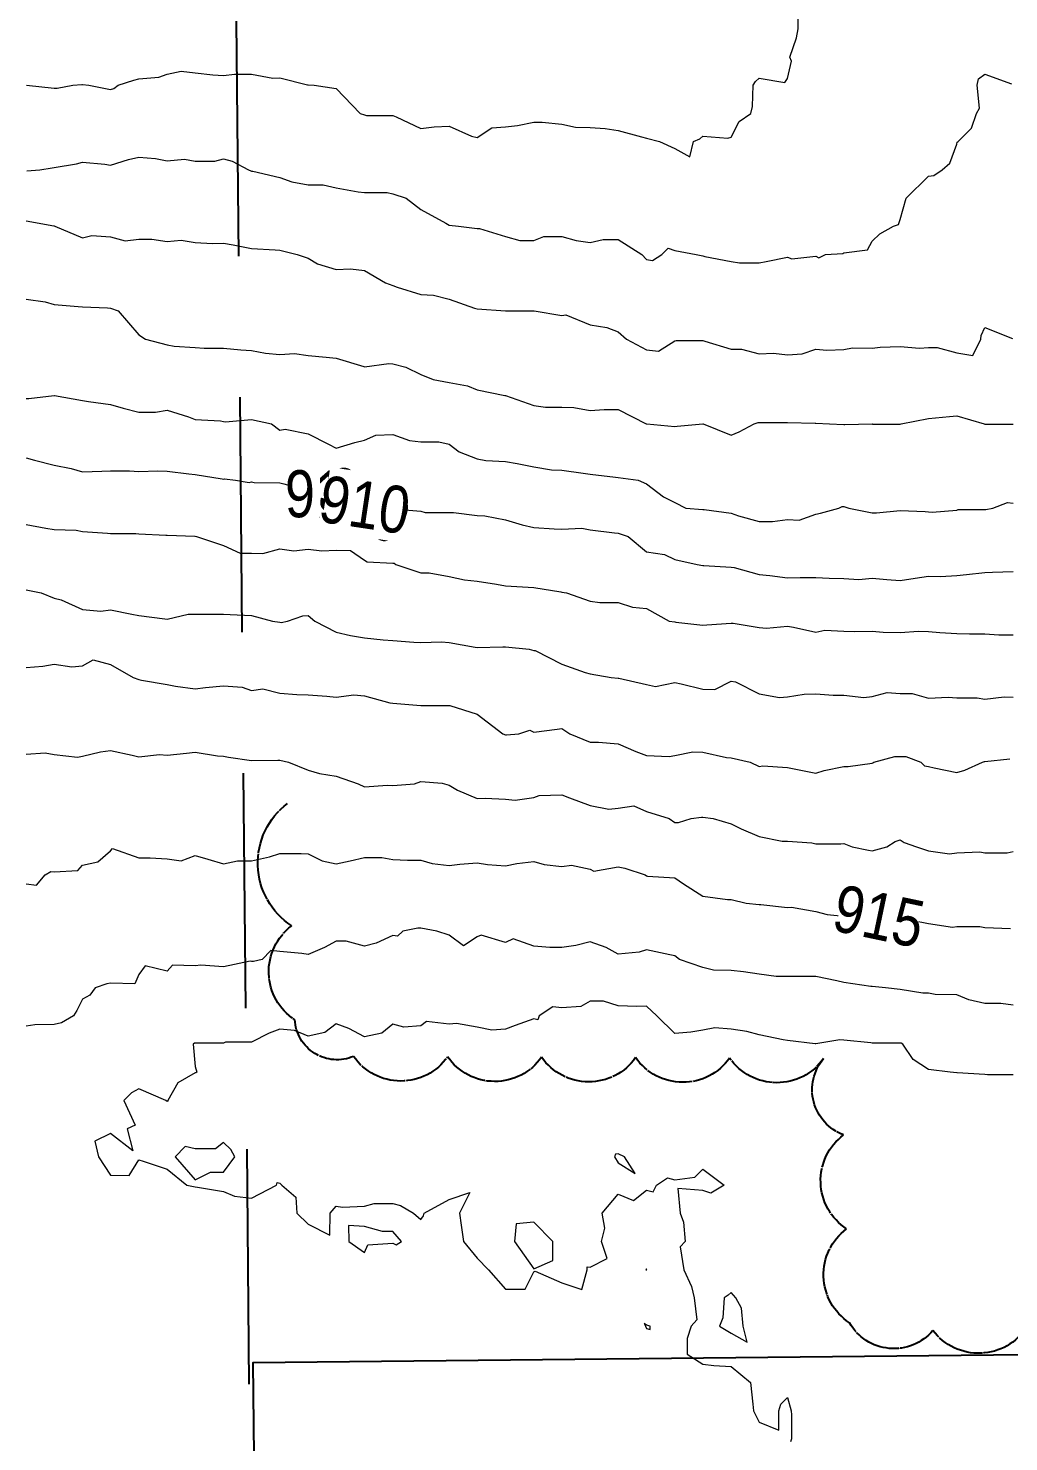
# Model space of a CAD drawing. Extents: x 537850 to 541798, y 6045627 to 6050132.
# Drawn here: x 540266.5 to 540370.8, y 6047408.7 to 6047559.1 of the extents above; entities that cross this region are included whole.
import ezdxf

# ---------------------------------------------------------------- set-up
doc = ezdxf.new("R2010")
doc.units = 0
doc.header["$LTSCALE"] = 5
for name, pattern in [('0', [1, 1, 0]), ('DASHED2', [9.525, 6.35, -3.175]), ('foc-LSD', [8, 5, -3])]:
    doc.linetypes.add(name, pattern=pattern)
for name, color, linetype in [('C-RW', 13, 'Continuous'), ('L-SECTION-LSD', 7, 'foc-LSD'), ('T-BUSH', 110, '0')]:
    doc.layers.add(name, color=color, linetype=linetype)
doc.layers.add('Contour_Line_Intermediate', color=7, linetype='DASHED2', true_color=0xd9d9d9)
doc.layers.add('Contour_Line_Major', color=7, linetype='Continuous', true_color=0x6b6b6b)
doc.styles.get("Standard").update_dxf_attribs({"font": 'ARIALN.TTF'})

msp = doc.modelspace()

# ---------------------------------------------------------------- linework, layer by layer
at = {"layer": 'Contour_Line_Intermediate', "linetype": 'Continuous', "lineweight": 13, "flags": 128}
for points, elevation in [([(540266.399, 6047543.91), (540267.778, 6047543.996), (540269.107, 6047544.201), (540269.312, 6047544.253), (540271.664, 6047544.644), (540272.312, 6047544.822), (540274.704, 6047544.604), (540275.312, 6047544.502), (540277.198, 6047545.109), (540278.312, 6047545.354), (540280.09, 6047545.218), (540281.312, 6047544.973), (540283.174, 6047545.133), (540284.312, 6047544.922), (540286.385, 6047544.922), (540287.311, 6047545.153), (540288.238, 6047544.922), (540289.957, 6047543.996), (540290.212, 6047543.897), (540290.311, 6047543.872), (540290.437, 6047543.87), (540293.311, 6047543.168), (540294.573, 6047542.734), (540296.311, 6047542.406), (540297.901, 6047542.406), (540299.311, 6047542.094), (540301.645, 6047541.662), (540302.311, 6047541.585), (540304.721, 6047541.585), (540305.311, 6047541.456), (540306.748, 6047540.996), (540308.31, 6047539.765), (540310.978, 6047538.329), (540311.31, 6047538.121), (540312.309, 6047537.996), (540314.31, 6047537.756), (540314.541, 6047537.766), (540317.31, 6047536.9), (540318.827, 6047536.479), (540320.31, 6047536.479), (540321.406, 6047536.9), (540323.31, 6047536.9), (540324.822, 6047536.484), (540326.31, 6047536.27), (540327.708, 6047536.598), (540329.309, 6047536.598), (540331.823, 6047534.996), (540332.309, 6047534.452), (540332.937, 6047534.368), (540333.943, 6047534.996), (540334.635, 6047535.67), (540335.309, 6047535.419), (540337.586, 6047534.996), (540338.309, 6047534.861), (540338.532, 6047534.773), (540341.309, 6047534.248), (540342.207, 6047534.098), (540344.309, 6047534.098), (540345.057, 6047534.248), (540347.309, 6047534.698), (540347.758, 6047534.547), (540350.308, 6047534.822), (540350.656, 6047534.648), (540351.354, 6047534.996), (540353.199, 6047535.105), (540353.308, 6047535.175), (540355.815, 6047535.489), (540356.308, 6047536.406), (540357.13, 6047537.174), (540358.579, 6047537.996), (540359.109, 6047538.195), (540359.308, 6047538.725), (540359.927, 6047540.996), (540362.308, 6047543.322), (540362.891, 6047543.412), (540363.755, 6047543.996), (540364.583, 6047544.72), (540365.308, 6047546.712), (540365.373, 6047546.93), (540365.45, 6047546.996), (540366.879, 6047548.425), (540367.402, 6047549.996), (540367.74, 6047550.563), (540367.488, 6047552.995), (540367.618, 6047553.685), (540368.308, 6047554.187), (540371.149, 6047553.154)], 905.957), ([(540266.312, 6047538.587), (540269.266, 6047538.043), (540269.312, 6047538.037), (540269.389, 6047537.996), (540272.312, 6047536.776), (540273.303, 6047537.005), (540275.312, 6047536.865), (540276.859, 6047536.449), (540278.312, 6047536.606), (540279.702, 6047536.606), (540281.312, 6047536.385), (540282.804, 6047536.504), (540284.312, 6047536.285), (540286.156, 6047536.151), (540287.311, 6047536.198), (540288.345, 6047536.03), (540290.311, 6047535.614), (540292.817, 6047535.49), (540293.311, 6047535.463), (540295.157, 6047534.996), (540296.311, 6047534.589), (540297.3, 6047534.008), (540299.311, 6047533.404), (540300.828, 6047533.479), (540302.311, 6047533.293), (540304.534, 6047531.996), (540305.311, 6047531.694), (540305.799, 6047531.508), (540308.31, 6047530.742), (540309.648, 6047530.659), (540311.31, 6047530.243), (540314.007, 6047529.299), (540314.31, 6047529.215), (540317.306, 6047529), (540317.31, 6047529), (540320.307, 6047529), (540320.31, 6047528.999), (540320.374, 6047528.997), (540323.31, 6047528.5), (540323.727, 6047528.579), (540326.31, 6047527.513), (540328.091, 6047527.216), (540329.309, 6047526.758), (540330.18, 6047525.997), (540332.309, 6047524.852), (540333.603, 6047524.703), (540335.309, 6047525.8), (540335.471, 6047525.835), (540338.309, 6047525.835), (540338.531, 6047525.775), (540341.309, 6047524.905), (540342.401, 6047524.905), (540344.309, 6047524.428), (540345.815, 6047524.491), (540347.309, 6047524.331), (540348.885, 6047524.421), (540350.308, 6047524.913), (540351.501, 6047524.804), (540353.308, 6047524.899), (540354.23, 6047525.075), (540356.308, 6047525.042), (540357.186, 6047525.119), (540359.308, 6047525.207), (540361.348, 6047525.037), (540362.308, 6047525.106), (540363.218, 6047525.087), (540365.308, 6047524.546), (540367.04, 6047524.265), (540367.865, 6047525.997), (540367.911, 6047526.393), (540368.308, 6047527.24), (540371.24, 6047526.064)], 906.956), ([(540266.312, 6047530.227), (540268.357, 6047529.952), (540269.312, 6047529.664), (540271.839, 6047529.47), (540272.312, 6047529.417), (540274.991, 6047529.318), (540275.312, 6047529.285), (540276.095, 6047528.997), (540278.312, 6047526.443), (540279.002, 6047525.997), (540281.312, 6047525.394), (540282.06, 6047525.249), (540284.312, 6047525.084), (540285.273, 6047525.035), (540287.311, 6047525.035), (540289.156, 6047524.841), (540290.311, 6047524.784), (540291.8, 6047524.508), (540293.311, 6047524.366), (540294.856, 6047524.451), (540296.311, 6047524.253), (540298.229, 6047524.079), (540299.311, 6047523.98), (540302.236, 6047523.072), (540302.311, 6047523.048), (540304.905, 6047523.403), (540305.311, 6047523.347), (540306.698, 6047522.997), (540308.31, 6047522.211), (540309.62, 6047521.688), (540311.31, 6047521.38), (540313.287, 6047521.02), (540314.31, 6047520.611), (540317.254, 6047519.997), (540317.31, 6047519.99), (540317.32, 6047519.987), (540320.31, 6047518.944), (540321.556, 6047518.75), (540323.31, 6047518.75), (540324.594, 6047518.713), (540326.31, 6047518.391), (540327.801, 6047518.505), (540329.309, 6047518.505), (540332.293, 6047516.997), (540332.309, 6047516.983), (540332.332, 6047516.974), (540335.309, 6047516.703), (540335.578, 6047516.728), (540338.309, 6047516.976), (540338.341, 6047516.965), (540341.309, 6047515.769), (540342.176, 6047516.13), (540343.765, 6047516.997), (540344.191, 6047517.115), (540344.309, 6047517.124), (540347.181, 6047517.124), (540347.309, 6047517.124), (540350.249, 6047517.056), (540350.308, 6047517.06), (540351.79, 6047516.997), (540353.308, 6047516.896), (540353.414, 6047516.891), (540356.308, 6047516.966), (540356.347, 6047516.958), (540359.308, 6047516.958), (540359.394, 6047516.997), (540362.308, 6047517.533), (540364.533, 6047517.772), (540365.308, 6047517.84), (540368.223, 6047516.997), (540368.308, 6047516.952), (540368.369, 6047516.936), (540371.307, 6047516.936)], 907.956), ([(540266.312, 6047519.691), (540266.62, 6047519.689), (540269.312, 6047519.986), (540269.325, 6047519.984), (540272.312, 6047519.474), (540272.943, 6047519.366), (540275.312, 6047519.049), (540276.649, 6047518.659), (540278.312, 6047518.23), (540280.079, 6047518.23), (540281.312, 6047518.431), (540283.595, 6047517.714), (540284.312, 6047517.426), (540287.01, 6047517.299), (540287.311, 6047517.229), (540287.513, 6047517.198), (540290.311, 6047517.452), (540292.431, 6047516.997), (540293.311, 6047516.302), (540293.88, 6047516.429), (540296.311, 6047515.908), (540298.49, 6047514.819), (540299.311, 6047514.381), (540301.298, 6047515.01), (540302.311, 6047515.247), (540303.528, 6047515.779), (540305.311, 6047515.86), (540307.089, 6047515.219), (540308.31, 6047515.071), (540310.237, 6047515.071), (540311.31, 6047514.815), (540312.384, 6047513.997), (540314.31, 6047513.24), (540315.218, 6047513.09), (540317.31, 6047512.974), (540318.538, 6047512.769), (540320.31, 6047512.395), (540322.212, 6047512.095), (540323.31, 6047512.061), (540325.573, 6047511.734), (540326.31, 6047511.63), (540329.005, 6047511.302), (540329.309, 6047511.257), (540331.437, 6047510.997), (540332.309, 6047510.598), (540334.109, 6047509.197), (540335.309, 6047508.597), (540336.509, 6047507.998), (540338.309, 6047507.881), (540338.452, 6047507.854), (540341.309, 6047507.469), (540342.116, 6047507.19), (540344.309, 6047506.6), (540345.706, 6047506.6), (540347.309, 6047506.809), (540348.561, 6047506.746), (540350.308, 6047507.382), (540350.827, 6047507.479), (540352.771, 6047507.998), (540353.129, 6047508.177), (540353.308, 6047508.193), (540353.819, 6047507.998), (540356.308, 6047507.498), (540356.785, 6047507.521), (540359.308, 6047507.773), (540361.951, 6047507.641), (540362.308, 6047507.623), (540362.716, 6047507.589), (540365.308, 6047507.795), (540365.451, 6047507.854), (540368.308, 6047507.854), (540368.423, 6047507.883), (540369.171, 6047507.998), (540370.697, 6047508.608), (540371.307, 6047508.531)], 908.956), ([(540266.312, 6047506.284), (540268.418, 6047505.892), (540269.312, 6047505.755), (540271.649, 6047505.661), (540272.312, 6047505.528), (540274.958, 6047505.352), (540275.312, 6047505.308), (540278, 6047505.31), (540278.312, 6047505.291), (540281.187, 6047505.122), (540281.312, 6047505.14), (540284.282, 6047505.027), (540284.312, 6047505.021), (540284.443, 6047504.998), (540287.311, 6047504.022), (540289.097, 6047503.212), (540290.311, 6047503.212), (540291.499, 6047503.186), (540293.311, 6047503.685), (540294.782, 6047503.469), (540296.311, 6047503.643), (540297.788, 6047503.475), (540299.311, 6047503.549), (540300.81, 6047503.497), (540302.311, 6047502.467), (540302.612, 6047502.3), (540305.311, 6047502.155), (540305.469, 6047502.156), (540305.634, 6047501.998), (540308.31, 6047501.132), (540309.176, 6047501.132), (540311.31, 6047500.755), (540312.935, 6047500.373), (540314.31, 6047500.231), (540316.368, 6047499.94), (540317.31, 6047499.754), (540319.708, 6047499.599), (540320.31, 6047499.579), (540323.212, 6047499.096), (540323.31, 6047499.082), (540323.804, 6047498.998), (540326.31, 6047498.112), (540327.343, 6047497.965), (540329.309, 6047497.965), (540330.834, 6047497.474), (540332.309, 6047497.332), (540334.71, 6047495.998), (540335.309, 6047495.902), (540335.434, 6047495.873), (540338.309, 6047495.554), (540338.715, 6047495.592), (540341.309, 6047495.775), (540341.524, 6047495.783), (540344.309, 6047495.3), (540345.074, 6047495.233), (540347.309, 6047495.468), (540347.963, 6047495.344), (540350.308, 6047494.814), (540351.268, 6047495.039), (540353.308, 6047494.934), (540354.417, 6047494.89), (540356.308, 6047494.916), (540357.486, 6047494.82), (540359.308, 6047494.768), (540361.244, 6047494.934), (540362.308, 6047494.9), (540363.51, 6047494.796), (540365.308, 6047494.674), (540366.677, 6047494.628), (540368.308, 6047494.628), (540369.778, 6047494.528), (540371.307, 6047494.528)], 910.956), ([(540266.312, 6047499.312), (540267.929, 6047498.998), (540269.312, 6047498.423), (540270.045, 6047498.266), (540272.312, 6047497.245), (540274.26, 6047497.05), (540275.312, 6047497.182), (540277.575, 6047496.735), (540278.312, 6047496.589), (540281.065, 6047496.245), (540281.312, 6047496.214), (540283.567, 6047496.743), (540284.312, 6047496.734), (540286.576, 6047496.734), (540287.311, 6047496.734), (540288.012, 6047496.699), (540290.311, 6047496.584), (540292.541, 6047495.998), (540293.311, 6047495.872), (540293.461, 6047495.848), (540294.12, 6047495.998), (540295.763, 6047496.546), (540296.311, 6047496.607), (540297.042, 6047495.998), (540299.311, 6047494.825), (540300.835, 6047494.474), (540302.311, 6047494.218), (540304.313, 6047493.996), (540305.311, 6047493.919), (540307.569, 6047493.74), (540308.31, 6047493.708), (540310.512, 6047493.796), (540311.31, 6047493.714), (540314.071, 6047493.238), (540314.31, 6047493.204), (540317.045, 6047493.263), (540317.31, 6047493.245), (540319.834, 6047492.998), (540320.31, 6047492.868), (540320.453, 6047492.855), (540323.31, 6047491.427), (540325.78, 6047490.528), (540326.31, 6047490.373), (540328.553, 6047489.998), (540329.309, 6047489.93), (540329.377, 6047489.931), (540332.309, 6047489.249), (540333.279, 6047489.029), (540335.309, 6047489.464), (540335.989, 6047489.318), (540338.309, 6047488.758), (540339.576, 6047488.731), (540341.309, 6047489.604), (540341.778, 6047489.53), (540344.309, 6047488.258), (540346.453, 6047487.854), (540347.309, 6047487.926), (540349.068, 6047488.239), (540350.308, 6047488.265), (540352.178, 6047488.129), (540353.308, 6047488.129), (540355.436, 6047487.871), (540356.308, 6047487.978), (540357.924, 6047488.383), (540359.308, 6047488.28), (540360.589, 6047488.28), (540362.308, 6047487.788), (540364.417, 6047487.889), (540365.308, 6047487.826), (540367.48, 6047487.826), (540368.308, 6047487.707), (540370.375, 6047487.931), (540371.307, 6047487.901)], 911.956), ([(540266.312, 6047491.055), (540268.099, 6047491.211), (540269.312, 6047491.427), (540271.197, 6047491.113), (540272.312, 6047491.237), (540273.444, 6047491.866), (540275.312, 6047491.375), (540277.721, 6047489.998), (540278.312, 6047489.773), (540278.585, 6047489.725), (540281.312, 6047489.247), (540282.222, 6047489.088), (540284.312, 6047488.796), (540285.396, 6047488.914), (540287.311, 6047489.124), (540289.293, 6047488.98), (540290.311, 6047488.598), (540291.516, 6047488.794), (540293.311, 6047488.342), (540295.132, 6047488.177), (540296.311, 6047488.139), (540298.298, 6047488.012), (540299.311, 6047487.917), (540301.167, 6047488.142), (540302.311, 6047488.036), (540305.023, 6047487.286), (540305.311, 6047487.276), (540308.3, 6047487.009), (540308.31, 6047487.009), (540311.3, 6047487.009), (540311.31, 6047487.007), (540311.381, 6047486.999), (540314.31, 6047486.097), (540317.027, 6047483.999), (540317.31, 6047483.907), (540317.408, 6047483.901), (540318.73, 6047483.999), (540319.915, 6047484.394), (540320.31, 6047484.196), (540322.801, 6047484.507), (540323.31, 6047484.571), (540324.154, 6047483.999), (540326.31, 6047483.1), (540327.208, 6047483.1), (540329.309, 6047482.95), (540331.17, 6047482.138), (540332.309, 6047481.69), (540334.71, 6047481.598), (540335.309, 6047481.712), (540337.23, 6047482.078), (540338.309, 6047482.036), (540340.812, 6047481.496), (540341.309, 6047481.459), (540343.334, 6047480.999), (540344.309, 6047480.544), (540344.692, 6047480.616), (540347.309, 6047480.425), (540348.027, 6047480.281), (540350.308, 6047479.822), (540351.22, 6047480.087), (540353.308, 6047480.513), (540353.778, 6047480.529), (540356.308, 6047480.891), (540356.396, 6047480.911), (540356.513, 6047480.999), (540358.733, 6047481.574), (540359.308, 6047481.592), (540359.883, 6047481.574), (540361.482, 6047480.999), (540361.902, 6047480.593), (540362.308, 6047480.544), (540362.927, 6047480.379), (540365.308, 6047479.904), (540366.172, 6047480.134), (540368.045, 6047480.999), (540368.251, 6047481.055), (540368.308, 6047481.053), (540370.977, 6047481.329)], 912.956), ([(540266.312, 6047481.823), (540268.34, 6047481.971), (540269.312, 6047481.811), (540271.774, 6047481.537), (540272.312, 6047481.614), (540274.238, 6047482.072), (540275.312, 6047482.212), (540277.586, 6047481.725), (540278.312, 6047481.545), (540280.492, 6047481.818), (540281.312, 6047481.736), (540283.367, 6047481.943), (540284.312, 6047482.038), (540286.665, 6047481.646), (540287.311, 6047481.621), (540287.85, 6047481.538), (540290.311, 6047481.159), (540293.1, 6047481.21), (540293.311, 6047481.191), (540294.242, 6047480.999), (540296.311, 6047480.132), (540297.515, 6047479.795), (540299.311, 6047479.503), (540301.644, 6047478.666), (540302.311, 6047478.375), (540304.76, 6047478.55), (540305.311, 6047478.515), (540307.62, 6047478.69), (540308.31, 6047478.923), (540310.561, 6047478.748), (540311.31, 6047478.559), (540312.199, 6047477.999), (540314.31, 6047477.119), (540315.164, 6047477.145), (540317.31, 6047477.04), (540318.349, 6047476.96), (540320.31, 6047477.24), (540320.879, 6047477.429), (540323.31, 6047477.52), (540324.104, 6047477.204), (540326.31, 6047476.38), (540328.314, 6047475.995), (540329.309, 6047476.1), (540330.973, 6047476.335), (540332.309, 6047475.742), (540334.724, 6047474.999), (540335.309, 6047474.56), (540335.722, 6047474.586), (540337.066, 6047474.999), (540338.167, 6047475.141), (540338.309, 6047475.145), (540339.399, 6047474.999), (540341.309, 6047474.418), (540342.398, 6047473.91), (540344.309, 6047473.091), (540346.738, 6047472.57), (540347.309, 6047472.57), (540349.915, 6047472.392), (540350.308, 6047472.309), (540352.998, 6047472.309), (540353.308, 6047472.335), (540354.206, 6047471.999), (540355.937, 6047471.628), (540356.308, 6047471.573), (540357.88, 6047471.999), (540358.772, 6047472.535), (540359.308, 6047472.713), (540359.736, 6047472.428), (540361.022, 6047471.999), (540362.308, 6047471.574), (540364.538, 6047471.23), (540365.308, 6047471.337), (540367.766, 6047471.458), (540368.308, 6047471.359), (540370.667, 6047471.359), (540371.307, 6047471.485)], 913.956), ([(540371.307, 6047455.13), (540370.005, 6047455.303), (540368.308, 6047455.303), (540366.617, 6047455.691), (540365.308, 6047456.228), (540363.033, 6047456.275), (540362.308, 6047456.399), (540361.707, 6047456.399), (540359.308, 6047456.819), (540357.753, 6047457), (540356.308, 6047457.121), (540356.172, 6047457.136), (540353.308, 6047457.556), (540352.577, 6047457.731), (540350.308, 6047458.204), (540349.11, 6047458.199), (540347.309, 6047458.191), (540346.118, 6047458.191), (540344.309, 6047458.449), (540342.618, 6047458.691), (540341.309, 6047458.836), (540339.437, 6047458.872), (540338.309, 6047459.146), (540335.819, 6047460), (540335.309, 6047460.382), (540334.799, 6047460.509), (540332.309, 6047461.008), (540331.538, 6047460.771), (540329.309, 6047460.574), (540328.018, 6047461.291), (540326.31, 6047461.861), (540324.807, 6047461.502), (540323.31, 6047461.288), (540322.022, 6047461.288), (540320.31, 6047461.41), (540318.116, 6047462.194), (540317.31, 6047461.791), (540314.73, 6047462.58), (540314.31, 6047462.417), (540312.86, 6047461.45), (540311.31, 6047462.569), (540310.019, 6047463), (540308.31, 6047463.325), (540307.983, 6047463.327), (540306.4, 6047463), (540305.825, 6047462.485), (540305.311, 6047462.55), (540303.566, 6047461.745), (540302.311, 6047461.41), (540300.368, 6047461.942), (540299.311, 6047461.953), (540298.047, 6047461.264), (540296.311, 6047460.54), (540295.663, 6047460.648), (540293.311, 6047460.862), (540292.367, 6047460.944), (540291.433, 6047460), (540290.513, 6047459.798), (540290.311, 6047459.79), (540290.14, 6047459.828), (540287.311, 6047459.222), (540284.918, 6047459.393), (540284.312, 6047459.324), (540281.904, 6047459.407), (540281.312, 6047458.749), (540278.98, 6047459.332), (540278.312, 6047458.397), (540277.89, 6047457.421), (540275.312, 6047457.486), (540274.899, 6047457.413), (540273.66, 6047457), (540273.109, 6047456.203), (540272.312, 6047455.765), (540271.727, 6047454.585), (540271.349, 6047454), (540270.067, 6047453.246), (540269.312, 6047453.074), (540267.249, 6047453.063), (540266.312, 6047452.909)], 915.956), ([(540371.307, 6047447.716), (540368.591, 6047447.716), (540368.308, 6047447.752), (540365.373, 6047447.935), (540365.308, 6047447.93), (540364.633, 6047448), (540362.308, 6047448.282), (540360.677, 6047449.369), (540359.589, 6047451), (540359.404, 6047451.097), (540359.308, 6047451.097), (540359.211, 6047451.097), (540356.308, 6047451.097), (540356.182, 6047451.126), (540353.308, 6047451.431), (540352.863, 6047451.446), (540350.308, 6047451.037), (540350.27, 6047451.038), (540347.309, 6047451.366), (540346.86, 6047451.449), (540344.309, 6047451.996), (540342.982, 6047452.327), (540341.309, 6047452.595), (540339.566, 6047452.743), (540338.309, 6047452.486), (540337.026, 6047452.284), (540335.309, 6047452.112), (540333.421, 6047454), (540332.309, 6047455.041), (540331.297, 6047455.012), (540329.309, 6047455.078), (540327.752, 6047455.558), (540326.31, 6047455.558), (540325.314, 6047454.996), (540323.31, 6047454.842), (540322.34, 6047454.969), (540320.908, 6047454), (540320.745, 6047453.565), (540320.31, 6047453.701), (540318.346, 6047452.964), (540317.31, 6047452.576), (540315.843, 6047452.467), (540314.31, 6047452.803), (540312.107, 6047453.204), (540311.31, 6047453.104), (540308.906, 6047453.404), (540308.31, 6047452.958), (540306.506, 6047452.804), (540305.311, 6047453.135), (540304.146, 6047452.165), (540302.311, 6047451.757), (540300.655, 6047452.655), (540299.311, 6047453.149), (540298.096, 6047452.215), (540296.311, 6047451.839), (540294.862, 6047452.449), (540293.311, 6047452.579), (540292.164, 6047452.147), (540290.311, 6047451.218), (540287.529, 6047451.218), (540287.311, 6047451.1), (540287.203, 6047451.109), (540284.312, 6047451.109), (540284.223, 6047451.089), (540284.072, 6047451), (540284.312, 6047448.606), (540284.463, 6047448), (540284.384, 6047447.928), (540284.312, 6047447.942), (540282.448, 6047446.865), (540281.385, 6047445.001), (540281.402, 6047444.91), (540281.312, 6047444.874), (540281.185, 6047445.001), (540278.312, 6047446.237), (540277.511, 6047445.801), (540276.719, 6047445.001), (540277.927, 6047442.386), (540277.081, 6047442.001), (540277.659, 6047439.654), (540275.312, 6047441.485), (540273.633, 6047440.679), (540274.018, 6047439.001), (540275.312, 6047437.06), (540277.283, 6047437.03), (540278.312, 6047438.702), (540278.761, 6047438.552), (540281.312, 6047437.701), (540283.406, 6047436.001), (540284.312, 6047435.817), (540284.532, 6047435.78), (540287.311, 6047435.317), (540288.484, 6047434.828), (540290.311, 6047434.6), (540292.968, 6047436.001), (540293.034, 6047436.278), (540293.311, 6047436.208), (540293.518, 6047436.001), (540295.008, 6047434.698), (540295.129, 6047433.001), (540296.311, 6047431.831), (540298.628, 6047430.684), (540298.675, 6047433.001), (540299.311, 6047433.743), (540299.971, 6047433.661), (540302.311, 6047433.748), (540303.356, 6047434.047), (540305.311, 6047434.047), (540306.134, 6047433.825), (540307.541, 6047433.001), (540308.31, 6047432.334), (540308.579, 6047432.732), (540308.671, 6047433.001), (540311.31, 6047434.467), (540313.509, 6047435.2), (540312.41, 6047433.001), (540312.591, 6047431.72), (540312.836, 6047430.001), (540314.31, 6047428.232), (540315.5, 6047427.001), (540317.31, 6047424.923), (540319.388, 6047424.923), (540320.31, 6047426.766), (540320.486, 6047426.825), (540323.31, 6047425.615), (540325.421, 6047424.89), (540326.007, 6047427.001), (540326.007, 6047427.304), (540326.31, 6047427.274), (540328.128, 6047428.182), (540327.522, 6047430.001), (540327.886, 6047431.424), (540327.583, 6047433.001), (540329.309, 6047435.016), (540330.947, 6047434.363), (540332.309, 6047435.459), (540333.033, 6047435.278), (540333.393, 6047436.001), (540334.542, 6047436.768), (540335.309, 6047436.549), (540337.455, 6047436.855), (540338.309, 6047437.709), (540340.581, 6047436.001), (540339.162, 6047435.148), (540338.309, 6047435.432), (540335.658, 6047435.652), (540335.878, 6047433.001), (540336.239, 6047432.071), (540336.409, 6047430.001), (540335.896, 6047429.415), (540336.298, 6047427.001), (540337.089, 6047425.222), (540337.37, 6047424.002), (540337.652, 6047421.658), (540337.058, 6047421.002), (540336.621, 6047419.69), (540336.621, 6047418.002), (540338.309, 6047416.944), (540339.49, 6047416.821), (540341.309, 6047416.705), (540343.39, 6047415.002), (540343.621, 6047412.69), (540343.69, 6047412.002), (540344.309, 6047410.764), (540346.372, 6047409.939), (540346.372, 6047412.002), (540346.606, 6047412.705), (540347.309, 6047413.406), (540347.69, 6047412.002), (540347.75, 6047411.561), (540347.75, 6047409.002), (540347.625, 6047408.686)], 916.956)]:
    msp.add_lwpolyline(points, dxfattribs=dict(at, elevation=elevation))
at = {"layer": 'Contour_Line_Intermediate', "linetype": 'Continuous', "lineweight": 13, "elevation": 916.956, "flags": 128}
for points in [[(540288.1, 6047439.79), (540287.311, 6047440.526), (540286.454, 6047439.859), (540284.312, 6047439.859), (540283.225, 6047440.088), (540282.166, 6047439.001), (540284.312, 6047436.552), (540285.943, 6047437.369), (540287.311, 6047437.369), (540288.536, 6047439.001), (540288.1, 6047439.79)], [(540329.309, 6047438.365), (540331.092, 6047437.218), (540329.974, 6047439.001), (540329.309, 6047439.338), (540329.031, 6047439.279), (540328.912, 6047439.001), (540329.309, 6047438.365)], [(540305.673, 6047429.639), (540306.262, 6047430.001), (540305.311, 6047431.079), (540304.233, 6047431.079), (540302.311, 6047431.596), (540300.596, 6047431.716), (540300.665, 6047430.001), (540302.311, 6047428.815), (540302.66, 6047429.652), (540305.311, 6047429.818), (540305.673, 6047429.639)], [(540322.339, 6047430.001), (540320.31, 6047432.05), (540318.449, 6047431.862), (540318.28, 6047430.001), (540320.31, 6047427.102), (540322.339, 6047427.972), (540322.339, 6047430.001)], [(540332.332, 6047426.979), (540332.343, 6047427.001), (540332.309, 6047427.042), (540332.272, 6047427.039), (540332.226, 6047427.001), (540332.309, 6047426.987), (540332.332, 6047426.979)], [(540341.809, 6047424.002), (540341.309, 6047424.573), (540341.01, 6047424.3), (540340.568, 6047424.002), (540340.417, 6047421.894), (540340.086, 6047421.002), (540341.309, 6047420.264), (540343.03, 6047419.281), (540342.599, 6047421.002), (540342.416, 6047422.894), (540341.809, 6047424.002)], [(540332.685, 6047420.626), (540332.685, 6047421.002), (540332.309, 6047421.106), (540332.053, 6047421.258), (540332.2, 6047421.002), (540332.309, 6047420.751), (540332.685, 6047420.626)]]:
    msp.add_lwpolyline(points, close=True, dxfattribs=at)
at = {"layer": 'Contour_Line_Major', "linetype": 'Continuous', "lineweight": 15, "flags": 128}
for points, elevation in [([(540266.374, 6047552.995), (540269.312, 6047552.701), (540269.607, 6047552.701), (540271.277, 6047552.995), (540272.241, 6047553.067), (540272.312, 6047553.075), (540273.002, 6047552.995), (540275.312, 6047552.544), (540275.655, 6047552.652), (540276.116, 6047552.995), (540277.765, 6047553.542), (540278.312, 6047553.696), (540280.452, 6047553.855), (540281.312, 6047554.182), (540282.81, 6047554.497), (540284.312, 6047554.311), (540286.19, 6047554.117), (540287.311, 6047554.037), (540288.478, 6047554.162), (540290.311, 6047554.162), (540292.547, 6047553.759), (540293.311, 6047553.779), (540296.267, 6047553.039), (540296.311, 6047553.046), (540296.969, 6047552.995), (540299.311, 6047552.638), (540301.838, 6047549.996), (540302.311, 6047549.848), (540302.513, 6047549.793), (540305.311, 6047549.793), (540305.668, 6047549.638), (540308.31, 6047548.406), (540309.733, 6047548.573), (540311.31, 6047548.661), (540313.713, 6047547.593), (540314.31, 6047547.455), (540315.844, 6047548.462), (540317.31, 6047548.574), (540318.602, 6047548.703), (540320.31, 6047549.083), (540321.222, 6047549.083), (540323.31, 6047548.874), (540324.756, 6047548.55), (540326.31, 6047548.502), (540327.902, 6047548.403), (540329.309, 6047548.168), (540331.783, 6047547.522), (540332.309, 6047547.384), (540333.708, 6047546.996), (540335.309, 6047546.268), (540336.91, 6047545.395), (540337.309, 6047546.996), (540338.001, 6047547.303), (540338.309, 6047547.567), (540340.949, 6047547.355), (540341.309, 6047547.459), (540342.155, 6047549.15), (540343.424, 6047549.996), (540343.58, 6047550.724), (540343.672, 6047552.995), (540343.903, 6047553.401), (540344.309, 6047553.738), (540347.017, 6047553.287), (540347.309, 6047553.724), (540347.733, 6047555.571), (540347.565, 6047555.995), (540348.26, 6047558.044), (540348.453, 6047558.995), (540348.434, 6047560.869)], 904.957), ([(540266.312, 6047513.36), (540267.207, 6047513.103), (540269.312, 6047512.582), (540271.097, 6047512.213), (540272.312, 6047511.871), (540274.374, 6047511.935), (540275.312, 6047511.996), (540277.312, 6047511.997), (540278.312, 6047511.922), (540280.327, 6047511.982), (540281.312, 6047511.928), (540283.64, 6047511.669), (540284.312, 6047511.582), (540287.19, 6047511.119), (540287.311, 6047511.105), (540287.425, 6047511.111), (540288.575, 6047510.997), (540290.037, 6047510.723), (540290.311, 6047510.804), (540290.562, 6047510.747), (540293.311, 6047510.718), (540293.73, 6047510.579), (540296.311, 6047509.9), (540297.801, 6047509.508), (540299.311, 6047509.508), (540301.554, 6047508.754), (540302.311, 6047508.349), (540304.654, 6047507.998), (540305.311, 6047507.938), (540305.37, 6047507.938), (540308.31, 6047507.702), (540308.754, 6047507.554), (540311.31, 6047507.554), (540311.773, 6047507.535), (540314.31, 6047507.242), (540315.121, 6047507.187), (540317.31, 6047506.766), (540319.069, 6047506.238), (540320.31, 6047505.963), (540322.507, 6047505.8), (540323.31, 6047505.769), (540325.437, 6047505.871), (540326.31, 6047505.697), (540328.917, 6047505.39), (540329.309, 6047505.366), (540330.368, 6047504.998), (540332.309, 6047503.362), (540334.237, 6047503.069), (540335.309, 6047502.564), (540337.71, 6047501.998), (540338.309, 6047501.919), (540338.406, 6047501.901), (540341.309, 6047501.72), (540341.624, 6047501.682), (540344.309, 6047500.944), (540345.448, 6047500.859), (540347.309, 6047500.599), (540348.668, 6047500.638), (540350.308, 6047500.648), (540351.757, 6047500.549), (540353.308, 6047500.512), (540354.888, 6047500.418), (540356.308, 6047500.557), (540357.88, 6047500.426), (540359.308, 6047500.307), (540360.878, 6047500.568), (540362.308, 6047500.773), (540363.571, 6047500.735), (540365.308, 6047500.841), (540366.336, 6047500.969), (540368.308, 6047501.149), (540369.108, 6047501.197), (540371.307, 6047501.262)], 909.956), ([(540266.312, 6047468.051), (540267.421, 6047467.891), (540268.327, 6047468.999), (540268.936, 6047469.375), (540269.312, 6047469.337), (540271.834, 6047469.478), (540272.312, 6047470.017), (540273.93, 6047470.382), (540275.312, 6047471.558), (540275.503, 6047471.808), (540278.312, 6047470.802), (540279.509, 6047470.802), (540281.312, 6047470.721), (540282.806, 6047470.505), (540284.312, 6047471.054), (540285.641, 6047470.67), (540287.311, 6047470.187), (540288.801, 6047470.51), (540290.311, 6047470.51), (540292.223, 6047470.911), (540293.311, 6047471.27), (540295.581, 6047471.27), (540296.311, 6047471.231), (540297.821, 6047470.51), (540299.311, 6047470.183), (540300.792, 6047470.48), (540302.311, 6047470.86), (540304.171, 6047470.86), (540305.311, 6047470.636), (540306.886, 6047470.575), (540308.31, 6047470.563), (540309.526, 6047470.215), (540311.31, 6047469.992), (540312.445, 6047470.134), (540314.31, 6047470.296), (540315.403, 6047470.093), (540317.31, 6047469.974), (540318.52, 6047470.21), (540320.31, 6047470.437), (540321.419, 6047470.108), (540323.31, 6047469.903), (540324.335, 6047470.025), (540326.31, 6047469.613), (540326.694, 6047469.384), (540329.309, 6047469.852), (540330.012, 6047469.702), (540332.164, 6047468.999), (540332.309, 6047468.9), (540332.43, 6047468.878), (540335.309, 6047468.686), (540336.248, 6047468.06), (540338.309, 6047466.736), (540340.914, 6047466.395), (540341.309, 6047466.369), (540342.911, 6047466), (540344.309, 6047465.831), (540344.47, 6047465.838), (540347.309, 6047465.543), (540347.748, 6047465.56), (540350.308, 6047465.113), (540351.531, 6047464.777), (540353.308, 6047464.595), (540354.463, 6047464.844), (540356.308, 6047464.734), (540357.911, 6047464.397), (540359.308, 6047464.496), (540360.505, 6047464.197), (540362.308, 6047463.824), (540364.868, 6047463.439), (540365.308, 6047463.52), (540367.787, 6047463.52), (540368.308, 6047463.389), (540371.016, 6047463.292)], 914.956)]:
    msp.add_lwpolyline(points, dxfattribs=dict(at, elevation=elevation))
at = {"layer": 'L-SECTION-LSD', "flags": 128}
msp.add_lwpolyline([(540288.29, 6047599.807), (540295.78, 6046795.592)], dxfattribs=at)
at = {"layer": 'T-BUSH', "flags": 128}
msp.add_lwpolyline([(540553.19, 6047478.76, -0.5205671), (540545.854, 6047471.965, -0.5205671), (540538.517, 6047465.169, -0.5205671), (540531.181, 6047458.374, -0.5205671), (540523.845, 6047451.578, -0.5205671), (540516.508, 6047444.783, -0.5205671), (540509.172, 6047437.987, -0.5205671), (540501.126, 6047432.364, -0.5205671), (540491.704, 6047429.012, -0.5205671), (540482.283, 6047425.66, -0.5205671), (540472.749, 6047422.923, -0.5205671), (540462.751, 6047422.747, -0.5205671), (540452.753, 6047422.57, -0.5205671), (540442.754, 6047422.394, -0.5205671), (540432.756, 6047422.217, -0.5205671), (540422.757, 6047422.041, -0.5205671), (540412.759, 6047421.864, -0.5205671), (540402.76, 6047421.687, -0.5205671), (540392.762, 6047421.511, -0.5205671), (540382.765, 6047421.28, -0.5205671), (540372.772, 6047420.903, -0.5205671), (540362.779, 6047420.526, -0.5205671), (540353.908, 6047421.351, -0.5205671), (540353.597, 6047431.346, -0.5205671), (540353.286, 6047441.341, -0.5205671), (540351.158, 6047449.47, -0.5205671), (540341.158, 6047449.515, -0.5205671), (540331.159, 6047449.559, -0.5205671), (540321.159, 6047449.604, -0.5205671), (540311.159, 6047449.649, -0.5205671), (540301.159, 6047449.694, -0.5205671), (540294.901, 6047453.589, -0.5205671), (540294.569, 6047463.584, -0.5205671), (540294.138, 6047476.598, -0.5205671)], format="xyb", dxfattribs=at)

# ---------------------------------------------------------------- next in the draw order: texts
at = {"layer": 'Contour_Line_Major', "color": 251, "linetype": 'Continuous', "lineweight": -3, "true_color": 0x6b6b6b, "insert": (540298.631, 6047509.508, 909.956), "char_height": 4.99976, "width": 6.61278, "attachment_point": 5, "bg_fill": 3, "box_fill_scale": 1.181818, "bg_fill_color": 256, "bg_fill_true_color": 13158600, "bg_fill_transparency": 0}
msp.add_mtext('{\\C256;910}', dxfattribs=at)
at = {"layer": 'Contour_Line_Major', "color": 251, "linetype": 'Continuous', "lineweight": -3, "true_color": 0x6b6b6b, "insert": (540357.026, 6047464.583, 914.956), "char_height": 4.99976, "width": 6.61278, "attachment_point": 5, "rotation": 348.10972, "bg_fill": 3, "box_fill_scale": 1.181818, "bg_fill_color": 256, "bg_fill_true_color": 13158600, "bg_fill_transparency": 0}
msp.add_mtext('{\\C256;915}', dxfattribs=at)

# ---------------------------------------------------------------- next in the draw order: texts
at = {"layer": 'Contour_Line_Major', "color": 251, "linetype": 'Continuous', "lineweight": -3, "true_color": 0x6b6b6b, "insert": (540302.293, 6047508.359, 909.956), "char_height": 4.99976, "width": 6.61278, "attachment_point": 5, "rotation": 331.84228, "bg_fill": 3, "box_fill_scale": 1.181818, "bg_fill_color": 256, "bg_fill_true_color": 13158600, "bg_fill_transparency": 0}
msp.add_mtext('{\\C256;910}', dxfattribs=at)

# ---------------------------------------------------------------- next in the draw order: texts
at = {"layer": 'Contour_Line_Major', "color": 251, "linetype": 'Continuous', "lineweight": -3, "true_color": 0x6b6b6b, "insert": (540302.335, 6047508.345, 909.956), "char_height": 4.99976, "width": 6.61278, "attachment_point": 5, "rotation": 351.47009, "bg_fill": 3, "box_fill_scale": 1.181818, "bg_fill_color": 256, "bg_fill_true_color": 13158600, "bg_fill_transparency": 0}
msp.add_mtext('{\\C256;910}', dxfattribs=at)

# ---------------------------------------------------------------- next in the draw order: linework, layer by layer
at = {"layer": 'C-RW'}
msp.add_lwpolyline([(540790.888, 6047580.748), (540735.082, 6047562.693), (540601.449, 6047531.116), (540506.218, 6047419.329), (540290.448, 6047417.1), (540291.068, 6047357.836), (540311.057, 6047358.043), (540310.646, 6047397.318), (540515.53, 6047399.435), (540612.419, 6047513.168), (540740.466, 6047543.425), (540790.888, 6047559.738)], dxfattribs=at)

doc.saveas('drawing.dxf')
